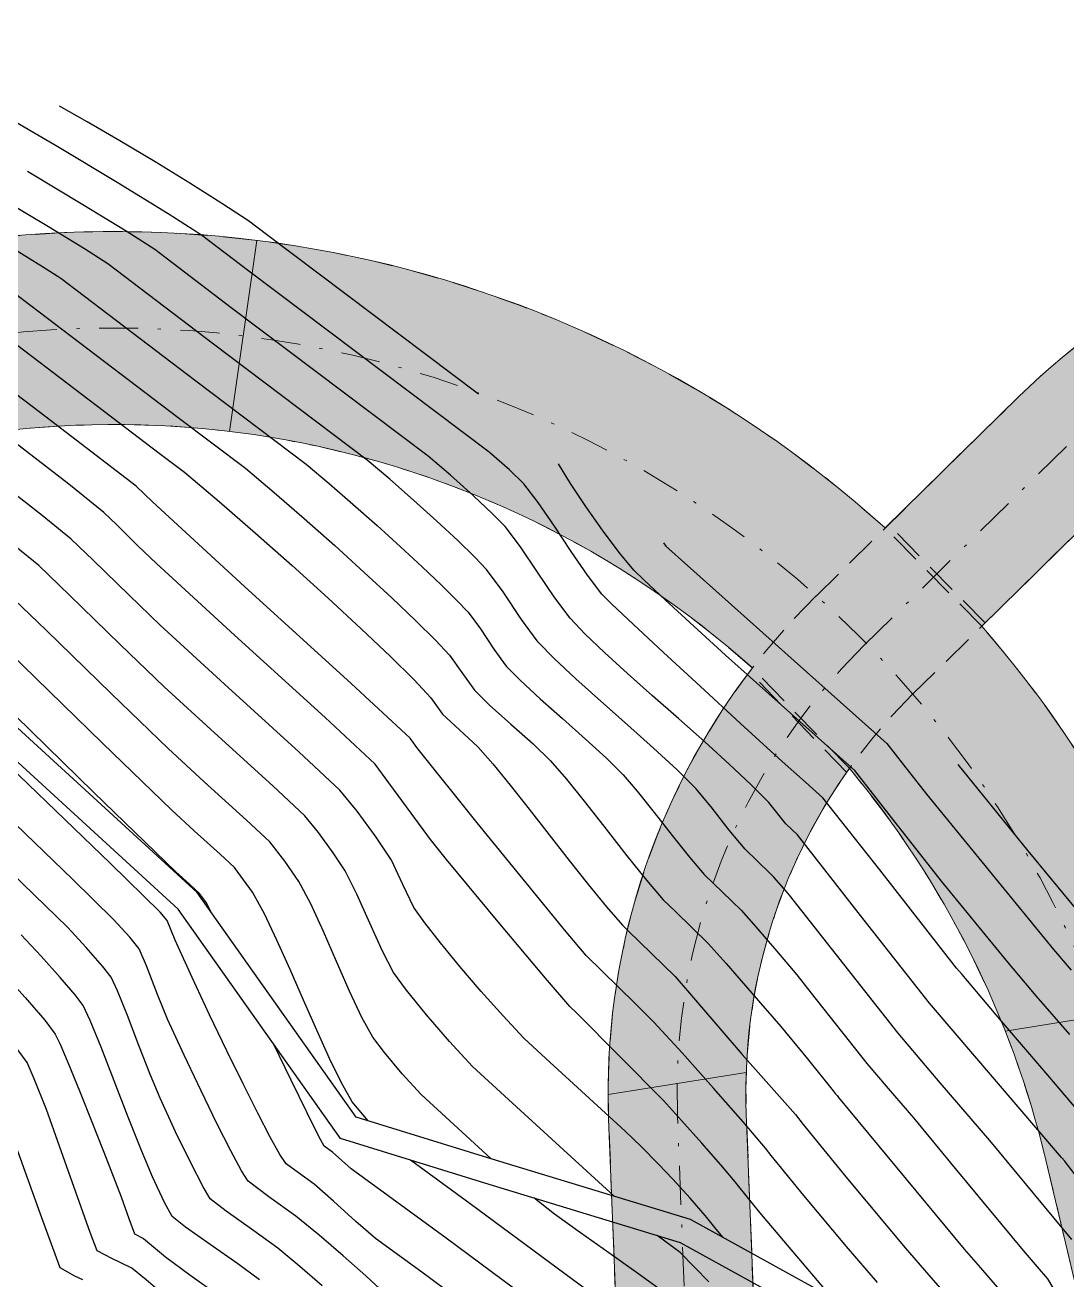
# Model space of a CAD drawing. Header units: millimetres. Extents: x 62300 to 62587, y 108404 to 108915.
# Drawn here: x 62407.05 to 62440.32, y 108720.18 to 108760.24 of the extents above; entities that cross this region are included whole.
import ezdxf

# ---------------------------------------------------------------- set-up
doc = ezdxf.new("R2010")
doc.units = ezdxf.units.MM
for name, pattern in [('NASCOSTA', [9.525, 6.35, -3.175]), ('TRATTEGGIATA', [0.75, 0.5, -0.25]), ('TRATTOPUNTO2', [0.5, 0.25, -0.125, 0, -0.125])]:
    doc.linetypes.add(name, pattern=pattern)
doc.layers.add('Colori bordi', color=5, linetype='Continuous', plot=False)
doc.layers.add('no_plot', color=5, linetype='Continuous', plot=False)
for name, color, linetype in [('curve livello 5m', 7, 'Continuous'), ('LIN010TR', 2, 'NASCOSTA'), ('LIN025CO', 7, 'Continuous'), ('Strade', 7, 'Continuous'), ('TRATTCOLO-30', 253, 'Continuous'), ('TRATTCOLO-32', 255, 'Continuous')]:
    doc.layers.add(name, color=color, linetype=linetype)

# ---------------------------------------------------------------- blocks, each defined once
blk = doc.blocks.new('CONTORNO')
at = {"layer": 'Colori bordi', "lineweight": 0, "ltscale": 2}
for p, q in [((-52.772, 122.001), (-51.896, 128.1)), ((-21.794, 103.851), (-27.997, 102.858)), ((-36.269, 101.533), (-40.68, 100.827))]:
    blk.add_line(p, q, dxfattribs=at)
at = {"layer": 'Colori bordi', "lineweight": 0, "ltscale": 2, "flags": 128}
blk.add_lwpolyline([(9.426, 101.471, 0.76503), (-27.561, 123.114), (-31.83, 118.918, 0.278191), (-69.079, 126.141), (-85.83, 120.005), (-86.105, 120.756), (-102.99, 114.571), (-98.153, 109.314), (-85.2, 114.059), (-84.427, 113.219), (-89.144, 103.05), (-84.307, 97.793), (-77.785, 111.855), (-78.51, 112.191), (-77.184, 115.052, -0.198912), (-74.368, 117.643), (-67.474, 120.163, -0.281645), (-36.074, 114.45, 0.175507), (-40.663, 100.044), (-40.374, 92.645, 0.034114)], format="xyb", dxfattribs=at)
for points in [[(-28.746, 115.78, -0.121281), (-20.708, 100.164), (-8.908, 50.657), (5.179, 102.622, 0.76503), (-24.477, 119.975)], [(-32.974, 111.245, 0.166114), (-36.267, 100.216), (-35.977, 92.817, -0.099876), (-27.103, 90.504), (-25.383, 89.664), (-24.664, 90.194), (-26.7, 98.736, 0.115961)]]:
    blk.add_lwpolyline(points, format="xyb", close=True, dxfattribs=at)

msp = doc.modelspace()

# ---------------------------------------------------------------- hatches: boundary and pattern name
at = {"layer": 'TRATTCOLO-30', "linetype": 'Continuous', "lineweight": 0}
h = msp.add_hatch(color=256, dxfattribs=at)
h.dxf.hatch_style = 1
h.paths.add_polyline_path([(62466.61, 108701.332), (62464.487, 108701.907), (62457.443, 108675.925), (62458.509, 108671.451)])
h.paths.add_polyline_path([(62468.733, 108700.756), (62466.61, 108701.332), (62458.509, 108671.451), (62459.474, 108667.403), (62461.366, 108666.89), (62461.444, 108667.18), (62461.242, 108667.235), (62461.869, 108669.551), (62460.383, 108669.954)])
h.paths.add_polyline_path([(62475.777, 108726.739, 0.573227), (62448.934, 108754.077), (62449.071, 108751.838, -0.580111), (62473.654, 108727.314), (62466.61, 108701.332), (62468.733, 108700.756)])
h.paths.add_polyline_path([(62473.654, 108727.314, 0.580111), (62449.071, 108751.838), (62449.209, 108749.589, -0.588798), (62471.53, 108727.89), (62464.487, 108701.907), (62466.61, 108701.332)], flags=17)
h.paths.add_polyline_path([(62449.209, 108749.589), (62449.071, 108751.838, 0.128077), (62440.332, 108746.812), (62433.913, 108740.504, -0.017364), (62435.492, 108738.782), (62437.605, 108741.048), (62441.874, 108745.243, -0.121501)])
h.paths.add_polyline_path([(62449.071, 108751.838), (62448.934, 108754.077, 0.133332), (62438.79, 108748.382), (62434.521, 108744.186), (62432.399, 108741.952, -0.015566), (62433.913, 108740.504), (62440.332, 108746.812, -0.128077)])
h.paths.add_polyline_path([(62433.853, 108740.445), (62433.913, 108740.504, 0.015566), (62432.399, 108741.952), (62430.277, 108739.718, 0.166431), (62425.671, 108726.095), (62427.873, 108726.447, -0.197704)])
h.paths.add_polyline_path([(62433.377, 108736.513), (62435.492, 108738.782, 0.017363), (62433.913, 108740.504, 0.198805), (62427.873, 108726.447), (62430.082, 108726.801, -0.147156)])
h.paths.add_polyline_path([(62430.084, 108725.484, -0.018506), (62430.082, 108726.801), (62427.873, 108726.447, 0.01312), (62427.886, 108725.398), (62428.17, 108718.14, -0.032081), (62430.374, 108718.085)])
h.paths.add_polyline_path([(62427.886, 108725.398, -0.01312), (62427.873, 108726.447), (62425.671, 108726.095, 0.008818), (62425.688, 108725.312), (62425.977, 108717.913, -0.032081), (62428.17, 108718.14)])
h = msp.add_hatch(color=256, dxfattribs=at)
h.dxf.hatch_style = 1
h.paths.add_polyline_path([(62437.897, 108713.003, 0.139627), (62427.055, 108714.939), (62428.217, 108711.732, -0.082344), (62431.881, 108711.729, -0.072308), (62436.546, 108710.235), (62443.774, 108706.707), (62442.849, 108710.586)])
h.paths.add_polyline_path([(62439.248, 108715.771, 0.099876), (62430.374, 108718.085, 0.064228), (62425.978, 108717.913), (62427.055, 108714.939, -0.139627), (62437.897, 108713.003), (62442.849, 108710.586), (62441.687, 108715.462), (62440.969, 108714.931)])
h.paths.add_polyline_path([(62425.978, 108717.913, 0.034113), (62422.883, 108717.278), (62421.603, 108716.923), (62422.72, 108714.036), (62423.706, 108714.31, -0.042455), (62427.055, 108714.939)])
h.paths.add_polyline_path([(62427.055, 108714.939, 0.042455), (62423.706, 108714.31), (62422.72, 108714.036), (62424.184, 108710.252), (62424.747, 108710.554, -0.082344), (62428.217, 108711.732)])
h.paths.add_polyline_path([(62442.647, 108724.717, 0.030349), (62441.462, 108728.623), (62438.354, 108728.126, -0.035379), (62439.651, 108724.003), (62441.145, 108717.737), (62444.141, 108718.451)])
h.paths.add_polyline_path([(62445.643, 108725.431, 0.026179), (62444.557, 108729.119), (62441.462, 108728.623, -0.030349), (62442.647, 108724.717), (62444.141, 108718.451), (62447.137, 108719.165)])
h.paths.add_polyline_path([(62437.605, 108741.047), (62435.492, 108738.781, -0.088198), (62441.462, 108728.623), (62444.557, 108729.119, 0.094802)])
h.paths.add_polyline_path([(62435.492, 108738.781), (62433.377, 108736.512, -0.080253), (62438.354, 108728.126), (62441.462, 108728.623, 0.088198)])
h.paths.add_polyline_path([(62435.492, 108738.781, 0.017363), (62433.913, 108740.504, 0.039704), (62431.825, 108738.117), (62433.377, 108736.512)])
h.paths.add_polyline_path([(62433.853, 108740.444), (62433.913, 108740.504, 0.015566), (62432.399, 108741.952), (62430.277, 108739.718), (62431.825, 108738.117, -0.038643)])
h.paths.add_polyline_path([(62436.063, 108742.616), (62434.521, 108744.186), (62432.399, 108741.952, -0.015566), (62433.913, 108740.504)])
h.paths.add_polyline_path([(62437.605, 108741.047), (62436.063, 108742.616), (62433.913, 108740.504, -0.017364), (62435.492, 108738.781)])
h.paths.add_polyline_path([(62414.455, 108753.367), (62414.017, 108750.318, -0.153556), (62432.399, 108741.952), (62434.521, 108744.186, 0.153719)])
h.paths.add_polyline_path([(62414.017, 108750.318), (62413.579, 108747.269, -0.15336), (62430.277, 108739.718), (62432.399, 108741.952, 0.153556)])
h.paths.add_polyline_path([(62414.017, 108750.318, 0.118937), (62398.332, 108748.516), (62390.97, 108745.82), (62390.44, 108745.626), (62391.984, 108742.911), (62398.878, 108745.431, -0.122973), (62413.579, 108747.269)])
h.paths.add_polyline_path([(62414.455, 108753.367, 0.119368), (62397.273, 108751.408), (62388.897, 108748.34), (62390.44, 108745.626), (62390.97, 108745.82), (62398.332, 108748.516, -0.118937), (62414.017, 108750.318)])

# ---------------------------------------------------------------- linework, layer by layer
at = {"layer": 'curve livello 5m', "color": 2, "flags": 128}
for points in [[(62441.956, 108721.763), (62440.281, 108723.936), (62440.253, 108723.974), (62440.155, 108724.088), (62435.933, 108729.013), (62433.729, 108731.81), (62431.718, 108734.385), (62431.351, 108734.74), (62430.799, 108735.42), (62430.23, 108735.996), (62429.535, 108736.649), (62428.755, 108737.355), (62427.928, 108738.089), (62427.093, 108738.827), (62426.289, 108739.542), (62425.556, 108740.211), (62424.932, 108740.807), (62424.456, 108741.307), (62423.964, 108741.956), (62423.417, 108742.773), (62422.871, 108743.588), (62422.383, 108744.229), (62421.979, 108744.641), (62421.358, 108745.224), (62420.635, 108745.871), (62419.926, 108746.478), (62419.926, 108746.478), (62413.633, 108751.218), (62411.19, 108753.074), (62410.281, 108753.657), (62408.895, 108754.507), (62407.287, 108755.469), (62407.123, 108755.565)], [(62434.271, 108720.098), (62433.28, 108721.245), (62431.921, 108722.871), (62430.874, 108724.151), (62430.694, 108724.388), (62429.98, 108725.23), (62429.037, 108726.306), (62428.031, 108727.428), (62427.13, 108728.408), (62426.529, 108729.013), (62424.973, 108730.535), (62424.336, 108731.295), (62421.489, 108734.775), (62419.559, 108737.182), (62419.347, 108737.47), (62417.468, 108739.221), (62414.057, 108742.32), (62411.119, 108745.018), (62410.598, 108745.522), (62407.719, 108747.725), (62403.703, 108750.778)], [(62418.005, 108725.26), (62417.497, 108725.865), (62417.152, 108726.471), (62416.771, 108727.251), (62416.364, 108728.15), (62415.942, 108729.115), (62415.515, 108730.092), (62415.095, 108731.028), (62414.692, 108731.868), (62414.317, 108732.559), (62413.742, 108733.341), (62413.285, 108733.767), (62412.454, 108734.522), (62411.738, 108735.179), (62409.523, 108737.317), (62406.97, 108739.809), (62405.41, 108741.297), (62404.894, 108741.711), (62404.797, 108741.785)], [(62414.534, 108720.178), (62413.841, 108720.69), (62412.959, 108721.309), (62412.168, 108721.868), (62411.748, 108722.202), (62411.504, 108722.654), (62411.12, 108723.467), (62410.766, 108724.307), (62410.342, 108725.38), (62409.895, 108726.532), (62409.475, 108727.611), (62409.13, 108728.463), (62408.908, 108728.937), (62408.648, 108729.276), (62408.168, 108729.837), (62407.56, 108730.513), (62406.919, 108731.199)], [(62427.811, 108717.782), (62424.288, 108720.37), (62421.266, 108722.612), (62419.354, 108724.007)]]:
    msp.add_lwpolyline(points, dxfattribs=at)
at = {"layer": 'LIN010TR', "linetype": 'TRATTOPUNTO2', "lineweight": 0, "ltscale": 5}
msp.add_line((62428.2, 108717.379), (62427.886, 108725.398), dxfattribs=at)
at = {"layer": 'LIN010TR', "linetype": 'TRATTOPUNTO2', "lineweight": 0, "ltscale": 5, "flags": 128}
for points in [[(62433.853, 108740.445), (62440.332, 108746.812, -0.76503), (62473.654, 108727.314, -0.76503)], [(62365.019, 108736.314), (62390.97, 108745.82), (62398.332, 108748.517, -0.448954), (62442.647, 108724.718), (62455.145, 108672.281)]]:
    msp.add_lwpolyline(points, format="xyb", dxfattribs=at)
at = {"layer": 'LIN010TR', "linetype": 'TRATTOPUNTO2', "lineweight": 0, "ltscale": 5}
msp.add_arc((62447.871, 108726.18), 20, 134.5002, 182.2405, dxfattribs=at)
at = {"layer": 'LIN025CO', "linetype": 'TRATTEGGIATA', "lineweight": 0, "ltscale": 2}
for p, q in [((62435.395, 108738.876), (62441.874, 108745.243)), ((62437.605, 108741.048), (62434.521, 108744.186)), ((62437.712, 108741.153), (62434.628, 108744.291)), ((62433.377, 108736.513), (62430.277, 108739.718)), ((62433.289, 108736.388), (62430.184, 108739.597)), ((62425.977, 108717.913), (62425.688, 108725.312)), ((62430.374, 108718.085), (62430.084, 108725.484)), ((62439.651, 108724.004), (62483.092, 108541.745))]:
    msp.add_line(p, q, dxfattribs=at)
at = {"layer": 'LIN025CO', "linetype": 'TRATTEGGIATA', "lineweight": 0, "ltscale": 2, "flags": 128}
msp.add_lwpolyline([(62432.311, 108742.014), (62438.79, 108748.382)], dxfattribs=at)
for points in [[(62430.277, 108739.718, 0.281645), (62398.877, 108745.431), (62391.983, 108742.911, 0)], [(62439.651, 108724.003, 0.115961), (62433.377, 108736.513, 0.115961)]]:
    msp.add_lwpolyline(points, format="xyb", dxfattribs=at)
at = {"layer": 'LIN025CO', "linetype": 'TRATTEGGIATA', "lineweight": 0, "ltscale": 2}
for centre, radius, start, end in [((62454.35, 108732.547), 22.2, 344.832, 134.5002), ((62409.908, 108716.914), 36.736, 47.9336, 110.118), ((62447.871, 108726.18), 22.2, 134.5002, 182.2405), ((62409.908, 108716.914), 36.736, 13.4064, 41.0669), ((62447.871, 108726.18), 17.8, 134.5002, 182.2405)]:
    msp.add_arc(centre, radius, start, end, dxfattribs=at)
at = {"layer": 'no_plot', "flags": 128}
for points in [[(62440.682, 108725.581), (62439.718, 108726.721), (62438.24, 108728.44), (62436.975, 108729.925), (62436.802, 108730.136), (62434.346, 108733.269), (62432.527, 108735.574), (62431.978, 108736.066), (62431.232, 108736.73), (62429.899, 108737.948), (62428.608, 108739.133), (62427.441, 108740.213), (62426.476, 108741.112), (62425.794, 108741.757), (62425.475, 108742.073), (62425.008, 108742.676), (62424.49, 108743.435), (62423.955, 108744.245), (62423.438, 108745), (62422.976, 108745.596), (62422.516, 108746.042), (62421.873, 108746.605), (62414.197, 108752.386), (62412.688, 108753.533), (62411.618, 108754.219), (62409.987, 108755.218), (62408.097, 108756.35), (62406.248, 108757.43)], [(62421.527, 108748.459), (62414.762, 108753.554), (62414.185, 108753.992), (62413.338, 108754.55), (62412.316, 108755.196), (62411.201, 108755.88), (62410.078, 108756.55), (62409.031, 108757.157), (62408.144, 108757.648)], [(62440.479, 108721.471), (62437.861, 108724.633), (62436.281, 108726.474), (62434.931, 108728.052), (62431.459, 108732.46), (62431.359, 108732.586), (62430.969, 108733.036), (62430.841, 108733.162), (62430.045, 108733.93), (62429.538, 108734.543), (62428.964, 108735.279), (62428.476, 108735.865), (62427.875, 108736.465), (62427.124, 108737.157), (62426.29, 108737.901), (62425.438, 108738.654), (62424.635, 108739.373), (62423.946, 108740.016), (62423.437, 108740.541), (62422.904, 108741.265), (62422.319, 108742.146), (62421.79, 108742.863), (62421.418, 108743.251), (62420.87, 108743.782), (62420.199, 108744.405), (62419.459, 108745.074), (62418.701, 108745.739), (62417.979, 108746.351), (62413.068, 108750.049), (62409.693, 108752.615), (62408.944, 108753.095), (62407.802, 108753.795), (62406.477, 108754.588)], [(62406.709, 108753.083), (62407.607, 108752.533), (62408.195, 108752.156), (62408.195, 108752.156), (62412.504, 108748.881), (62416.031, 108746.224), (62416.758, 108745.611), (62417.522, 108744.948), (62418.293, 108744.264), (62419.041, 108743.587), (62419.736, 108742.944), (62420.347, 108742.362), (62420.844, 108741.871), (62421.197, 108741.496), (62421.197, 108741.496), (62421.59, 108740.965), (62422.023, 108740.312), (62422.418, 108739.775), (62422.418, 108739.775), (62422.872, 108739.312), (62423.497, 108738.736), (62424.215, 108738.099), (62424.949, 108737.448), (62425.621, 108736.835), (62426.153, 108736.309), (62426.153, 108736.309), (62426.604, 108735.784), (62427.143, 108735.106), (62427.715, 108734.371), (62428.266, 108733.677), (62428.739, 108733.121), (62428.739, 108733.121), (62429.326, 108732.554), (62429.916, 108731.979), (62430.385, 108731.455), (62431.046, 108730.691), (62431.7, 108729.915), (62431.7, 108729.915), (62432.159, 108729.337), (62433.929, 108727.091), (62434.617, 108726.287), (62435.422, 108725.349), (62435.422, 108725.349), (62436.756, 108723.737), (62438.928, 108721.114), (62439.377, 108720.597), (62439.709, 108720.211), (62441.463, 108717.257)], [(62406.698, 108751.696), (62411.939, 108747.713), (62414.084, 108746.098), (62415.001, 108745.323), (62415.965, 108744.487), (62416.939, 108743.624), (62417.883, 108742.769), (62418.76, 108741.957), (62419.531, 108741.223), (62420.159, 108740.602), (62420.605, 108740.129), (62420.605, 108740.129), (62421.001, 108739.571), (62421.399, 108739.01), (62421.399, 108739.01), (62421.887, 108738.528), (62422.569, 108737.918), (62423.273, 108737.291), (62423.83, 108736.754), (62423.83, 108736.754), (62424.343, 108736.163), (62424.95, 108735.408), (62425.607, 108734.567), (62426.27, 108733.718), (62426.893, 108732.941), (62427.433, 108732.312), (62427.433, 108732.312), (62427.811, 108731.947), (62428.862, 108730.922), (62429.443, 108730.278), (62430.266, 108729.336), (62431.182, 108728.267), (62432.042, 108727.243), (62432.042, 108727.243), (62432.86, 108726.214), (62432.926, 108726.13), (62432.983, 108726.064), (62433.033, 108726.004), (62437.045, 108721.158), (62437.562, 108720.56), (62438.163, 108719.871)], [(62405.201, 108751.237), (62411.374, 108746.545), (62412.136, 108745.971), (62413.244, 108745.036), (62414.409, 108744.025), (62415.585, 108742.983), (62416.725, 108741.95), (62417.784, 108740.97), (62418.716, 108740.084), (62419.474, 108739.334), (62420.012, 108738.763), (62420.012, 108738.763), (62420.38, 108738.244), (62420.922, 108737.738), (62421.507, 108737.198), (62421.507, 108737.198), (62421.987, 108736.653), (62422.543, 108735.976), (62423.15, 108735.209), (62423.786, 108734.394), (62424.425, 108733.574), (62425.045, 108732.79), (62425.62, 108732.086), (62426.127, 108731.503), (62426.127, 108731.503), (62426.296, 108731.34), (62427.808, 108729.864), (62429.955, 108727.381), (62431.657, 108725.462), (62431.901, 108725.141), (62433.32, 108723.405), (62435.162, 108721.202), (62435.917, 108720.329), (62436.793, 108719.324)], [(62432.841, 108719.602), (62431.397, 108721.289), (62431.397, 108721.289), (62430.521, 108722.336), (62429.847, 108723.161), (62429.731, 108723.313), (62429.271, 108723.856), (62428.663, 108724.549), (62428.015, 108725.272), (62427.435, 108725.903), (62424.657, 108728.702), (62424.45, 108728.904), (62423.673, 108729.809), (62422.215, 108731.548), (62420.514, 108733.599), (62419.994, 108734.239), (62419.377, 108735.076), (62418.67, 108736.054), (62418.226, 108736.644), (62416.632, 108738.13), (62413.736, 108740.76), (62411.243, 108743.05), (62410.654, 108743.618), (62409.975, 108744.281), (62409.56, 108744.677), (62408.445, 108745.581), (62406.723, 108746.916)], [(62440.415, 108728.012), (62439.347, 108729.254), (62438.434, 108730.326), (62436.319, 108732.914), (62434.727, 108734.944), (62433.548, 108736.438), (62431.797, 108738.007), (62429.419, 108740.124), (62428.409, 108741.048), (62427.493, 108741.894), (62426.809, 108742.533), (62426.494, 108742.839), (62426.027, 108743.407), (62425.495, 108744.113), (62424.955, 108744.875), (62424.465, 108745.61), (62424.082, 108746.238)], [(62429.349, 108721.53), (62429.122, 108721.802), (62428.82, 108722.171), (62428.768, 108722.239), (62428.29, 108722.793), (62427.74, 108723.399), (62427.285, 108723.87), (62426.722, 108724.438), (62426.218, 108724.932), (62423.681, 108727.249), (62422.98, 108727.894), (62422.316, 108728.608), (62421.619, 108729.391), (62420.937, 108730.187), (62420.319, 108730.936), (62419.813, 108731.582), (62419.47, 108732.065), (62419.118, 108732.801), (62418.75, 108733.581), (62418.265, 108734.316), (62417.656, 108735.144), (62417.105, 108735.818), (62415.795, 108737.039), (62413.416, 108739.201), (62411.367, 108741.082), (62410.371, 108742.043), (62409.224, 108743.163), (62408.523, 108743.832), (62407.599, 108744.581), (62406.171, 108745.688)], [(62427.436, 108743.713), (62427.513, 108743.605), (62427.606, 108743.518), (62431.616, 108739.947), (62434.57, 108737.302), (62434.57, 108737.302), (62435.108, 108736.619), (62435.835, 108735.692), (62435.835, 108735.692), (62439.893, 108730.728), (62439.893, 108730.728), (62440.455, 108730.068)], [(62425.868, 108722.85), (62422.868, 108725.589), (62421.338, 108726.997), (62420.61, 108727.789), (62419.868, 108728.647), (62419.229, 108729.43), (62418.812, 108729.999), (62418.461, 108730.67), (62418.059, 108731.573), (62417.649, 108732.499), (62417.272, 108733.24), (62416.893, 108733.816), (62416.416, 108734.464), (62415.984, 108734.992), (62414.958, 108735.949), (62413.095, 108737.641), (62411.49, 108739.114), (62410.089, 108740.468), (62408.473, 108742.045), (62407.485, 108742.987), (62406.752, 108743.581)], [(62422.906, 108718.061), (62419.723, 108720.422), (62418.238, 108721.505), (62417.618, 108722.045), (62416.904, 108722.697), (62416.287, 108723.234), (62415.777, 108723.6), (62415.386, 108723.889), (62415.189, 108724.187), (62414.881, 108724.739), (62414.481, 108725.503), (62414.012, 108726.436), (62413.492, 108727.497), (62412.944, 108728.644), (62412.387, 108729.835), (62411.843, 108731.028), (62411.589, 108731.657), (62411.36, 108731.918), (62409.777, 108733.475), (62406.856, 108736.284), (62403.473, 108739.503), (62403.333, 108739.633), (62398.338, 108743.064)], [(62408.898, 108720.18), (62408.638, 108720.299), (62408.165, 108720.57), (62407.546, 108722.28), (62406.663, 108724.74), (62406.275, 108725.775), (62406.076, 108726.284), (62402.584, 108730.36), (62402.479, 108730.481), (62402.454, 108730.505), (62400.622, 108732.23), (62398.936, 108733.806), (62397.651, 108734.995), (62397.021, 108735.56), (62396.355, 108736.017), (62393.653, 108737.821), (62388.302, 108741.359), (62387.506, 108741.805), (62386.786, 108742.068), (62386.029, 108742.296)], [(62421.922, 108724.052), (62419.696, 108726.1), (62419.098, 108726.757), (62418.527, 108727.436), (62418.154, 108727.932), (62417.807, 108728.562), (62417.416, 108729.398), (62417.001, 108730.344), (62416.579, 108731.306), (62416.171, 108732.189), (62415.794, 108732.9), (62415.35, 108733.552), (62414.863, 108734.166), (62414.121, 108734.858), (62412.774, 108736.082), (62411.614, 108737.147), (62409.806, 108738.892), (62407.721, 108740.927), (62406.448, 108742.142)], [(62412.979, 108731.926), (62412.839, 108732.219), (62412.621, 108732.515), (62412.297, 108732.814), (62411.862, 108733.211), (62409.241, 108735.742), (62406.219, 108738.691)], [(62454.231, 108711.696), (62453.14, 108713.811), (62451.065, 108717.797), (62450.378, 108718.287), (62449.49, 108718.77), (62448.788, 108719.265), (62448.788, 108719.265), (62448.458, 108719.686), (62448.048, 108720.314), (62447.594, 108721.087), (62447.131, 108721.945), (62446.691, 108722.826), (62446.31, 108723.669), (62446.31, 108723.669), (62446.097, 108724.403), (62445.894, 108725.079), (62442.973, 108729.075), (62441.971, 108730.403), (62441.351, 108731.129), (62439.089, 108733.874), (62436.849, 108736.637)], [(62418.533, 108719.754), (62417.936, 108720.306), (62417.213, 108720.946), (62416.443, 108721.605), (62415.702, 108722.215), (62414.838, 108722.836), (62414.173, 108723.327), (62413.964, 108723.658), (62413.62, 108724.298), (62413.176, 108725.175), (62412.668, 108726.217), (62412.131, 108727.352), (62411.602, 108728.508), (62411.283, 108729.292), (62410.928, 108730.207), (62410.695, 108730.751), (62410.392, 108731.119), (62409.88, 108731.678), (62408.56, 108732.976), (62406.124, 108735.319)], [(62416.542, 108719.99), (62415.824, 108720.612), (62415.118, 108721.196), (62414.36, 108721.75), (62413.469, 108722.374), (62412.96, 108722.764), (62412.733, 108723.148), (62412.34, 108723.914), (62411.858, 108724.911), (62411.361, 108725.987), (62411.055, 108726.721), (62410.686, 108727.66), (62410.316, 108728.618), (62410.001, 108729.407), (62409.802, 108729.844), (62409.52, 108730.201), (62409, 108730.791), (62408.4, 108731.439), (62407.343, 108732.478), (62405.392, 108734.354)], [(62406.269, 108730.071), (62407.056, 108729.195), (62407.678, 108728.469), (62408.015, 108728.03), (62408.015, 108728.03), (62408.161, 108727.723), (62408.428, 108727.095), (62408.786, 108726.219), (62409.207, 108725.168), (62409.661, 108724.013), (62410.119, 108722.827), (62410.119, 108722.827), (62410.365, 108722.137), (62410.543, 108721.648), (62410.543, 108721.648), (62410.831, 108721.503), (62411.533, 108720.915), (62412.313, 108720.342), (62413.238, 108719.685)], [(62426.997, 108716.693), (62420.495, 108721.517), (62417.462, 108723.73), (62416.871, 108724.253), (62416.598, 108724.451), (62416.435, 108724.761), (62416.058, 108725.514), (62415.544, 108726.557), (62414.968, 108727.736)], [(62410.086, 108720.734), (62409.845, 108720.853), (62409.354, 108721.109), (62409.127, 108721.694), (62408.673, 108722.977), (62408.153, 108724.454), (62407.73, 108725.618), (62407.344, 108726.599), (62407.121, 108727.123), (62406.823, 108727.521)], [(62427.342, 108719.858), (62426.579, 108720.415), (62425.698, 108721.04), (62424.794, 108721.68), (62423.962, 108722.283), (62423.295, 108722.797)], [(62428.886, 108720.123), (62427.972, 108721.058), (62427.972, 108721.058), (62427.242, 108721.595)], [(62413.265, 108718.213), (62413.137, 108718.305), (62412.475, 108718.852), (62411.665, 108719.547), (62410.921, 108720.183), (62410.456, 108720.552), (62410.086, 108720.734)]]:
    msp.add_lwpolyline(points, dxfattribs=at)
at = {"layer": 'Strade', "color": 2, "linetype": 'Continuous', "flags": 128}
for points in [[(62442.45, 108712.599), (62435.509, 108718.13), (62428.301, 108722.109), (62421.967, 108724.038), (62417.62, 108725.379), (62412.541, 108732.543), (62403.99, 108740.376), (62392.377, 108747.853), (62385.793, 108752.382), (62378.528, 108757.765), (62373.475, 108760.241)], [(62441.895, 108712.018), (62435.063, 108717.462), (62427.987, 108721.368), (62421.732, 108723.273), (62417.124, 108724.695), (62411.937, 108732.011), (62403.499, 108739.74), (62391.933, 108747.187), (62385.328, 108751.731), (62378.11, 108757.079), (62373.123, 108759.522)]]:
    msp.add_lwpolyline(points, dxfattribs=at)

# ---------------------------------------------------------------- block references
at = {"layer": 'TRATTCOLO-32', "linetype": 'Continuous', "lineweight": 0, "rotation": 359.9998869463153}
msp.add_blockref('CONTORNO', (62466.351, 108625.268), dxfattribs=at)

doc.saveas('drawing.dxf')
